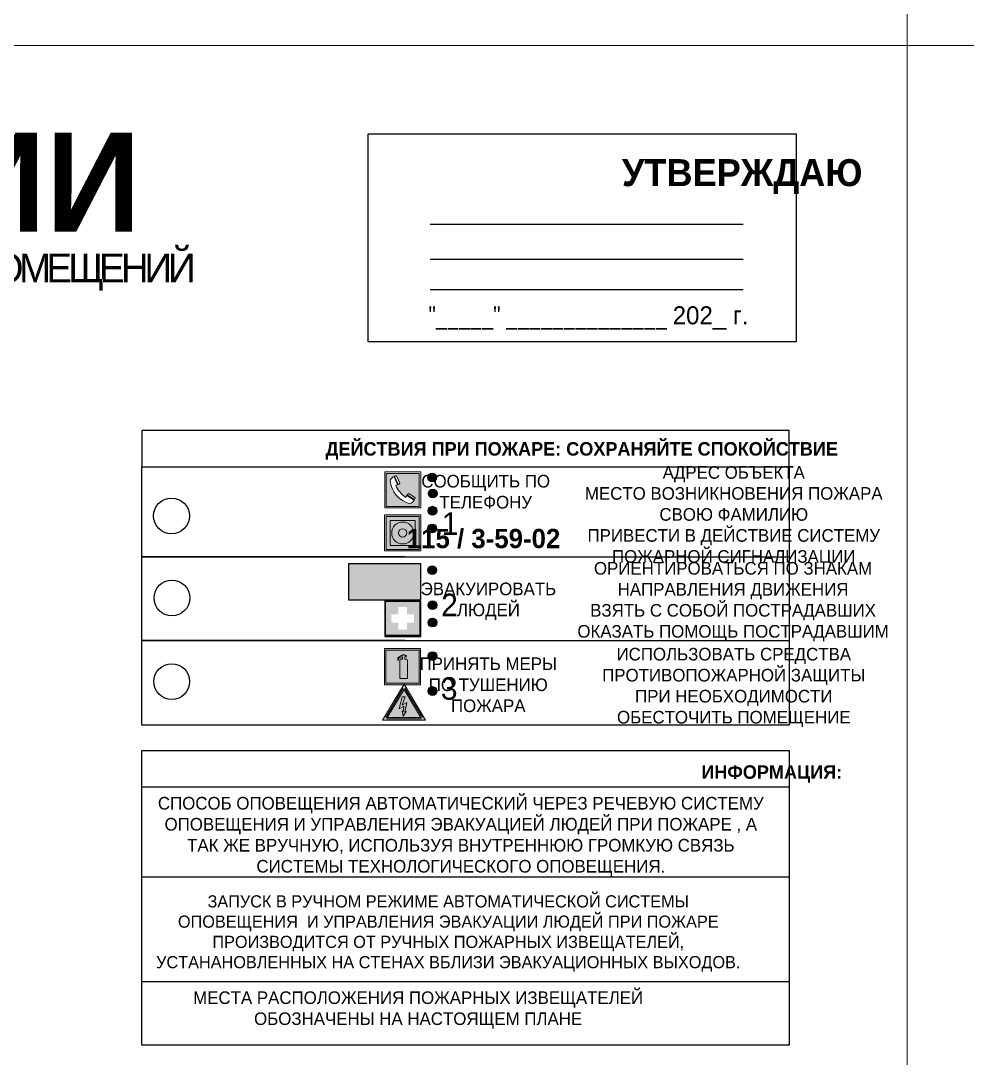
# Model space of a CAD drawing. Header units: millimetres. Extents: x 13114 to 67229, y 22859 to 38520.
# Drawn here: x 20749.9 to 20960, y 34933.2 to 35163.7 of the extents above; entities that cross this region are included whole.
import ezdxf

# ---------------------------------------------------------------- set-up
doc = ezdxf.new("R2010")
doc.units = ezdxf.units.MM
doc.styles.add('обычный', font='arial.ttf')

# ---------------------------------------------------------------- blocks, each defined once
blk = doc.blocks.new('A$C3E6D3DDE')
at = {"lineweight": 5}
h = blk.add_hatch(color=40, dxfattribs=at)
h.paths.add_polyline_path([(24.1, 1.45), (16.46, -11.35), (31.74, -11.35)])
h.paths.add_polyline_path([(24.09, -0.46), (30.03, -10.41), (18.14, -10.41)], flags=16)
h.paths.add_polyline_path([(24.54, -3.08), (23.41, -6.02), (25.13, -5.01), (24.33, -8.5), (24.82, -8.27), (23.79, -9.86), (23.4, -8.04), (23.8, -8.43), (24.04, -6.29), (22.39, -7.25), (23.44, -3.08)], flags=0)
h = blk.add_hatch(color=256, dxfattribs=at)
h.paths.add_polyline_path([(24.37, 0.03, 0.567511), (23.82, 0.03), (17.59, -10.4, 0.582454), (17.86, -10.88), (30.32, -10.88, 0.582149), (30.6, -10.4)])
h.paths.add_polyline_path([(24.09, -0.46), (18.14, -10.41), (30.03, -10.41)], flags=16)
h.paths.add_polyline_path([(24.54, -3.08), (23.41, -6.02), (25.13, -5.01), (24.33, -8.5), (24.82, -8.27), (23.79, -9.86), (23.4, -8.04), (23.8, -8.43), (24.04, -6.29), (22.39, -7.25), (23.44, -3.08)], flags=0)
h = blk.add_hatch(color=40, dxfattribs=at)
h.paths.add_polyline_path([(24.09, -0.46), (18.14, -10.41), (30.03, -10.41)])
h.paths.add_polyline_path([(24.82, -8.27), (23.79, -9.86), (23.4, -8.04), (23.8, -8.43), (24.04, -6.29), (22.39, -7.25), (23.44, -3.08), (24.54, -3.08), (23.41, -6.02), (25.13, -5.01), (24.33, -8.5)], flags=16)
at = {"color": 40, "lineweight": 5}
for p, q in [((16.46, -11.35), (24.1, 1.45)), ((24.1, 1.45), (31.74, -11.35))]:
    blk.add_line(p, q, dxfattribs=at)
at = {"lineweight": 5}
for p, q in [((17.59, -10.4), (23.82, 0.03)), ((24.37, 0.03), (30.6, -10.4)), ((18.14, -10.41), (24.09, -0.46)), ((23.44, -3.08), (22.39, -7.25)), ((23.41, -6.02), (24.54, -3.08)), ((24.54, -3.08), (23.44, -3.08)), ((24.09, -0.46), (30.03, -10.41)), ((22.39, -7.25), (24.04, -6.29)), ((25.13, -5.01), (23.41, -6.02)), ((24.04, -6.29), (23.8, -8.43)), ((24.33, -8.5), (25.13, -5.01)), ((17.86, -10.88), (30.32, -10.88)), ((18.14, -10.41), (30.03, -10.41)), ((23.8, -8.43), (23.4, -8.04)), ((23.4, -8.04), (23.79, -9.86)), ((23.79, -9.86), (24.82, -8.27)), ((24.82, -8.27), (24.33, -8.5))]:
    blk.add_line(p, q, dxfattribs=at)
at = {"color": 50, "lineweight": 5}
blk.add_line((31.74, -11.35), (16.46, -11.35), dxfattribs=at)
blk = doc.blocks.new('A$C456E1F9C')
at = {"lineweight": 5}
h = blk.add_hatch(color=242, dxfattribs=at)
h.paths.add_polyline_path([(0.51, -1.47), (0.51, -13.26), (12.29, -13.26), (12.29, -1.47)])
h.paths.add_polyline_path([(5.42, -4.95, -0.254479), (4.78, -5.4), (3.52, -2.53, -0.209735), (4.23, -2.4)], flags=16)
h.paths.add_polyline_path([(8.53, -8.6), (10.87, -10.17), (10.54, -10.76), (8.03, -9.13, -0.192251)], flags=16)
h.paths.add_polyline_path([(4.61, -5.49, 0.005518), (3.87, -5.72, 0.128647), (7.49, -10.01, 0.00809), (7.83, -9.33), (10.47, -10.97, -0.16736), (8.99, -12.25, -0.327862), (1.95, -3.95, -0.166952), (3.36, -2.62)], flags=16)
at = {"color": 242, "lineweight": 5}
for p, q in [((0, -13.77), (0, -0.97)), ((12.8, -0.97), (0, -0.97)), ((4.61, -5.49), (3.36, -2.62)), ((3.52, -2.53), (4.78, -5.4)), ((4.23, -2.4), (5.42, -4.95)), ((12.8, -13.77), (12.8, -0.97)), ((7.83, -9.33), (10.47, -10.97)), ((8.03, -9.13), (10.54, -10.76)), ((10.81, -10.12), (8.53, -8.6)), ((10.54, -10.76), (10.8, -10.3)), ((10.8, -10.3), (10.81, -10.12)), ((0, -13.77), (12.8, -13.77))]:
    blk.add_line(p, q, dxfattribs=at)
blk.add_lwpolyline([(0.51, -1.47), (12.29, -1.47), (12.29, -13.26), (0.51, -13.26)], close=True, dxfattribs=at)
for centre, radius, start, end in [((4.59, -5.34), 2.99, 114.2845, 152.1974), ((4.02, -3.27), 0.891, 76.3284, 123.7092), ((11.12, -3.31), 9.19, 183.9915, 256.6009), ((14.98, -39.1), 35.17, 107.1487, 108.4135), ((13.86, -0.94), 11.08, 205.5536, 234.8762), ((4.68, -4.59), 0.824, 276.9621, 334.0723), ((-13.31, 0.8), 23.44, 332.5487, 334.4027), ((8.94, -9.5), 0.989, 114.4092, 157.9388), ((7.87, -9.46), 3, 291.9291, 329.9329)]:
    blk.add_arc(centre, radius, start, end, dxfattribs=at)
blk = doc.blocks.new('A$C54414219')
at = {"true_color": 0xffffff}
h = blk.add_hatch(color=7, dxfattribs=at)
h.paths.add_polyline_path([(2.39, -9.45), (2.39, -18.3), (11.23, -18.3), (11.23, -9.45)], flags=0)
h.paths.add_polyline_path([(10.71, -13.87, -1), (2.92, -13.87, -1)], flags=0)
h.paths.add_polyline_path([(8.3, -13.87, -1), (5.33, -13.87, -1)], flags=0)
h.paths.add_polyline_path([(0.41, -7.47), (0.41, -20.27), (13.21, -20.27), (13.21, -7.47)])
h.paths.add_polyline_path([(0.92, -19.77), (12.71, -19.77), (12.71, -7.98), (0.92, -7.98)], flags=16)
h.paths.add_polyline_path([(11.23, -9.45), (11.23, -18.3), (2.39, -18.3), (2.39, -9.45)], flags=0)
at = {"lineweight": 5}
h = blk.add_hatch(color=242, dxfattribs=at)
h.paths.add_polyline_path([(12.71, -7.98), (0.92, -7.98), (0.92, -19.77), (12.71, -19.77)])
h.paths.add_polyline_path([(11.23, -18.3), (2.39, -18.3), (2.39, -9.45), (11.23, -9.45)], flags=16)
h.paths.add_polyline_path([(10.71, -13.87, -1), (2.92, -13.87, -1)], flags=0)
h.paths.add_polyline_path([(8.3, -13.87, -1), (5.33, -13.87, -1)], flags=0)
at = {"true_color": 0xffffff}
h = blk.add_hatch(color=7, dxfattribs=at)
h.paths.add_polyline_path([(2.39, -9.45), (2.39, -18.3), (11.23, -18.3), (11.23, -9.45)])
h.paths.add_polyline_path([(10.71, -13.87, -1), (2.92, -13.87, -1)], flags=16)
h.paths.add_polyline_path([(8.3, -13.87, -1), (5.33, -13.87, -1)], flags=0)
at = {"lineweight": 5}
h = blk.add_hatch(color=242, dxfattribs=at)
h.paths.add_polyline_path([(2.92, -13.87, 1), (10.71, -13.87, 1)])
h.paths.add_polyline_path([(8.3, -13.87, -1), (5.33, -13.87, -1)], flags=16)
at = {"color": 242, "lineweight": 5}
for p, q in [((0.41, -20.27), (0.41, -7.47)), ((0.41, -7.47), (13.21, -7.47)), ((0.41, -7.47), (13.21, -7.47)), ((13.21, -20.27), (13.21, -7.47)), ((0.41, -20.27), (13.21, -20.27))]:
    blk.add_line(p, q, dxfattribs=at)
for points in [[(0.92, -7.98), (12.71, -7.98), (12.71, -19.77), (0.92, -19.77)], [(2.39, -9.45), (11.23, -9.45), (11.23, -18.3), (2.39, -18.3)]]:
    blk.add_lwpolyline(points, close=True, dxfattribs=at)
for radius in [3.89, 1.49]:
    blk.add_circle((6.81, -13.87), radius, dxfattribs=at)
blk = doc.blocks.new('A$C32E8229D')
at = {"true_color": 0xffffff}
blk.add_hatch(color=7, dxfattribs=at).paths.add_polyline_path([(0, 0), (0, -8), (16, -8), (16, 0)])
h = blk.add_hatch(color=126)
h.paths.add_polyline_path([(0.2, -0.2), (15.8, -0.2), (15.8, -7.8), (0.2, -7.8)])
h.paths.add_polyline_path([(13.49, -2.05), (12.08, -2.05), (11.37, -2.63, 0.162397), (11.29, -2.84), (11.29, -3.63), (10.35, -3.63), (10.35, -4.05), (11.68, -4.05), (11.68, -3.48), (12.26, -4.28), (11.29, -5.1), (11.29, -6.78), (11.85, -6.78), (11.85, -5.44), (12.8, -4.64), (12.8, -5.94), (14.46, -5.94), (14.46, -5.39), (13.45, -5.39), (13.45, -3.97), (12.46, -2.59), (13.15, -2.59), (13.69, -3.34), (14.18, -3)], flags=16)
h.paths.add_polyline_path([(10.74, -1.82, 1), (11.8, -1.82, 1)], flags=16)
h.paths.add_polyline_path([(9.39, -3.59), (5.99, -3.59), (6.56, -3.03), (5.91, -3.03), (5.1, -3.83), (5.91, -4.64), (6.56, -4.64), (5.99, -4.09), (9.39, -4.09)], flags=16)
h.paths.add_polyline_path([(4.29, -1.08), (1.72, -1.08), (1.72, -6.6), (4.29, -6.6)], flags=16)
at = {"color": 126}
blk.add_lwpolyline([(16, -8), (0, -8), (0, 0), (16, 0)], close=True, dxfattribs=at)
blk = doc.blocks.new('A$C18900ED3')
h = blk.add_hatch(color=126)
h.paths.add_polyline_path([(-0.18, -0.18), (-7.02, -0.18), (-7.02, -7.02), (-0.18, -7.02)])
h.paths.add_polyline_path([(-5.89, -4.46), (-5.89, -2.77), (-4.46, -2.77), (-4.46, -1.31), (-2.77, -1.31), (-2.77, -2.77), (-1.33, -2.77), (-1.33, -4.46), (-2.77, -4.46), (-2.77, -5.89), (-4.46, -5.89), (-4.46, -4.46)], flags=16)
at = {"color": 126}
for p, q in [((-7.2, 0), (-7.2, -7.2)), ((0, 0), (-7.2, 0)), ((0, -7.2), (0, 0)), ((-7.02, -7.02), (-7.02, -0.18)), ((-7.02, -0.18), (-0.18, -0.18)), ((-0.18, -0.18), (-0.18, -7.02)), ((-7.2, -7.2), (0, -7.2)), ((-0.18, -7.02), (-7.02, -7.02))]:
    blk.add_line(p, q, dxfattribs=at)
blk = doc.blocks.new('A$C3AD82952')
at = {"true_color": 0xf5f5ff}
h = blk.add_hatch(color=7, dxfattribs=at)
h.dxf.hatch_style = 1
h.paths.add_polyline_path([(8.21, 8.73, 0.414214), (7.89, 9.05), (7.22, 9.05), (7.22, 9.92), (7.59, 9.92, 1), (7.57, 10.36), (7.22, 10.36), (7.22, 10.6), (6.43, 10.6), (6.43, 10.36), (6.01, 10.36), (4.74, 9.59), (4.74, 8.69), (4.98, 8.73), (4.98, 9.26), (6.12, 9.91), (6.43, 9.91), (6.43, 9.05), (5.76, 9.05, 0.414214), (5.44, 8.73), (5.44, 2.2), (8.21, 2.2)], flags=0)
h.paths.add_polyline_path([(12.8, 12.8), (0, 12.8), (0, 0), (12.8, 0)])
h.paths.add_polyline_path([(0.51, 12.29), (12.29, 12.29), (12.29, 0.51), (0.51, 0.51)], flags=16)
h.paths.add_polyline_path([(4.74, 9.59), (6.01, 10.36), (6.43, 10.36), (6.43, 10.6), (7.22, 10.6), (7.22, 10.36), (7.59, 10.36, -0.94586), (7.59, 9.92), (7.22, 9.92), (7.22, 9.05), (7.89, 9.05, -0.414214), (8.21, 8.73), (8.21, 2.2), (5.44, 2.2), (5.44, 8.73, -0.414214), (5.76, 9.05), (6.43, 9.05), (6.43, 9.91), (6.12, 9.91), (4.98, 9.26), (4.98, 8.73), (4.74, 8.69)], flags=0)
h = blk.add_hatch(color=242)
h.dxf.hatch_style = 1
h.paths.add_polyline_path([(12.29, 12.29), (0.51, 12.29), (0.51, 0.51), (12.29, 0.51)])
h.paths.add_polyline_path([(4.74, 8.69), (4.74, 9.59), (6.01, 10.36), (6.43, 10.36), (6.43, 10.6), (7.22, 10.6), (7.22, 10.36), (7.59, 10.36, -0.94586), (7.59, 9.92), (7.22, 9.92), (7.22, 9.05), (7.89, 9.05, -0.414214), (8.21, 8.73), (8.21, 2.2), (5.44, 2.2), (5.44, 8.73, -0.414214), (5.76, 9.05), (6.43, 9.05), (6.43, 9.91), (6.12, 9.91), (4.98, 9.26), (4.98, 8.73)], flags=16)
h = blk.add_hatch(color=7, dxfattribs=at)
h.dxf.hatch_style = 1
h.paths.add_polyline_path([(8.21, 8.73, 0.414214), (7.89, 9.05), (7.22, 9.05), (7.22, 9.92), (7.59, 9.92, 1), (7.57, 10.36), (7.22, 10.36), (7.22, 10.6), (6.43, 10.6), (6.43, 10.36), (6.01, 10.36), (4.74, 9.59), (4.74, 8.69), (4.98, 8.73), (4.98, 9.26), (6.12, 9.91), (6.43, 9.91), (6.43, 9.05), (5.76, 9.05, 0.414214), (5.44, 8.73), (5.44, 2.2), (8.21, 2.2)])
at = {"color": 242, "lineweight": 5}
for p, q in [((0, 0), (0, 12.8)), ((0, 12.8), (12.8, 12.8)), ((12.8, 0), (12.8, 12.8)), ((6.01, 10.36), (4.74, 9.59)), ((4.74, 9.59), (4.74, 8.69)), ((4.74, 8.69), (4.98, 8.73)), ((4.98, 9.26), (6.12, 9.91)), ((4.98, 8.73), (4.98, 9.26)), ((5.44, 2.2), (5.44, 8.73)), ((5.76, 9.05), (6.43, 9.05)), ((6.01, 10.36), (6.43, 10.36)), ((6.12, 9.91), (6.43, 9.91)), ((7.22, 10.6), (6.43, 10.6)), ((6.43, 10.6), (6.43, 10.36)), ((6.43, 9.91), (6.43, 9.05)), ((7.22, 10.36), (7.22, 10.6)), ((7.59, 10.36), (7.22, 10.36)), ((7.22, 9.05), (7.22, 9.92)), ((7.59, 9.92), (7.22, 9.92)), ((7.89, 9.05), (7.22, 9.05)), ((8.21, 2.2), (8.21, 8.73)), ((0, 0), (12.8, 0)), ((5.44, 2.2), (8.21, 2.2))]:
    blk.add_line(p, q, dxfattribs=at)
blk.add_lwpolyline([(0.51, 12.29), (12.29, 12.29), (12.29, 0.51), (0.51, 0.51)], close=True, dxfattribs=at)
for centre, radius, start, end in [((5.76, 8.73), 0.32, 90, 180), ((7.58, 10.14), 0.223, 273.1875, 86.8125), ((7.89, 8.73), 0.32, 0, 90)]:
    blk.add_arc(centre, radius, start, end, dxfattribs=at)

msp = doc.modelspace()

# ---------------------------------------------------------------- hatches: boundary and pattern name
at = {"lineweight": 0}
h = msp.add_hatch(color=256, dxfattribs=at)
h.dxf.hatch_style = 1
h.paths.add_polyline_path([(20840.28, 35062.24, 1), (20842.21, 35062.24, 1)])
h = msp.add_hatch(color=256, dxfattribs=at)
h.dxf.hatch_style = 1
h.paths.add_polyline_path([(20840.39, 35058.66, 1), (20842.32, 35058.66, 1)])
h = msp.add_hatch(color=256, dxfattribs=at)
h.dxf.hatch_style = 1
h.paths.add_polyline_path([(20840.35, 35054.85, 1), (20842.28, 35054.85, 1)])
h = msp.add_hatch(color=256, dxfattribs=at)
h.dxf.hatch_style = 1
h.paths.add_polyline_path([(20840.27, 35050.92, 1), (20842.2, 35050.92, 1)])
h = msp.add_hatch(color=256, dxfattribs=at)
h.dxf.hatch_style = 1
h.paths.add_polyline_path([(20840.28, 35041.65, 1), (20842.21, 35041.65, 1)])
h = msp.add_hatch(color=256, dxfattribs=at)
h.dxf.hatch_style = 1
h.paths.add_polyline_path([(20840.32, 35033.87, 1), (20842.25, 35033.87, 1)])
h = msp.add_hatch(color=256, dxfattribs=at)
h.dxf.hatch_style = 1
h.paths.add_polyline_path([(20840.31, 35029.97, 1), (20842.24, 35029.97, 1)])
h = msp.add_hatch(color=256, dxfattribs=at)
h.dxf.hatch_style = 1
h.paths.add_polyline_path([(20840.37, 35022.55, 1), (20842.3, 35022.55, 1)])
h = msp.add_hatch(color=256, dxfattribs=at)
h.dxf.hatch_style = 1
h.paths.add_polyline_path([(20840.37, 35014.78, 1), (20842.31, 35014.78, 1)])

# ---------------------------------------------------------------- linework, layer by layer
at = {"color": 5, "lineweight": 0}
for points in [[(20346.69, 35158.23), (20946.69, 35158.23), (20946.69, 35553.23), (20346.69, 35553.23)], [(20946.69, 35158.23), (21546.69, 35158.23), (21546.69, 35553.23), (20946.69, 35553.23)], [(20346.69, 34763.23), (20946.69, 34763.23), (20946.69, 35158.23), (20346.69, 35158.23)], [(20946.69, 34763.23), (21546.69, 34763.23), (21546.69, 35158.23), (20946.69, 35158.23)]]:
    msp.add_lwpolyline(points, close=True, dxfattribs=at)
for points in [[(20827.04, 35138.56), (20922.04, 35138.56), (20922.04, 35092.36), (20827.04, 35092.36)], [(20776.74, 35064.6), (20920.5, 35064.6), (20920.5, 35072.65), (20776.74, 35072.65)], [(20776.74, 35064.6), (20920.5, 35064.6), (20920.5, 35007.2), (20776.74, 35007.2)]]:
    msp.add_lwpolyline(points, close=True)
for points in [[(20840.79, 35118.51), (20910.32, 35118.51)], [(20840.79, 35110.75), (20910.32, 35110.75)], [(20840.79, 35103.96), (20910.32, 35103.96)], [(20835.15, 35044.6), (20776.74, 35044.6), (20920.5, 35044.6)], [(20835.15, 35026.03), (20776.74, 35026.03), (20920.5, 35026.03)]]:
    msp.add_lwpolyline(points)
at = {"color": 0}
msp.add_lwpolyline([(20776.74, 35001.54), (20920.5, 35001.54), (20920.5, 34936.08), (20776.74, 34936.08)], close=True, dxfattribs=at)
for points in [[(20776.74, 34993.48), (20920.5, 34993.48)], [(20776.74, 34973.49), (20920.5, 34973.49)], [(20776.74, 34950.24), (20920.5, 34950.24)]]:
    msp.add_lwpolyline(points, dxfattribs=at)
for centre, radius in [((20841.25, 35062.24), 0.966), ((20841.35, 35058.66), 0.966), ((20783.36, 35053.68), 3.98), ((20841.31, 35054.85), 0.966), ((20841.23, 35050.92), 0.966), ((20841.24, 35041.65), 0.966), ((20783.46, 35035.45), 3.98), ((20841.28, 35033.87), 0.966), ((20841.28, 35029.97), 0.966), ((20841.33, 35022.55), 0.966), ((20783.4, 35016.87), 3.98), ((20841.34, 35014.78), 0.966)]:
    msp.add_circle(centre, radius)

# ---------------------------------------------------------------- block references
for name, p, xscale, yscale, zscale in [('A$C456E1F9C', (20830.69, 35064.06), 0.625, 0.625, 0.625), ('A$C54414219', (20830.43, 35058.57), 0.625, 0.625, 0.625), ('A$C18900ED3', (20838.69, 35034.92), 1.111111111007631, 1.111111111007631, 1.111111111007631), ('A$C3AD82952', (20830.64, 35016.19), 0.625, 0.625, 0.625), ('A$C3E6D3DDE', (20819.93, 35015.38), 0.625, 0.625, 0.625)]:
    msp.add_blockref(name, p, dxfattribs=dict(xscale=xscale, yscale=yscale, zscale=zscale))
at = {"xscale": -1}
msp.add_blockref('A$C32E8229D', (20838.69, 35043.07), dxfattribs=at)

# ---------------------------------------------------------------- texts
at = {"lineweight": 0, "style": 'обычный'}
for s, insert, char_height, width, attachment_point in [('{\\fProxima Nova Rg|b1|i0|c204|p2;ПЛАН ЭВАКУАЦИИ}', (20499.43, 35138.84), 22, 493.8901, 1), ('\\pi-18,l18,t18;{\\fProxima Nova Rg|b1|i0|c204|p2;УТВЕРЖДАЮ\\H1.1997x; }', (20910.08, 35129.09), 6, 126.6484, 5), ('{\\fArial Narrow|b0|i0|c204|p34;"_____" ______________ \\fProxima Nova Rg|b0|i0|c204|p2;202_ г. }', (20875.94, 35097.68), 4, 78.6503, 5), ('{\\fProxima Nova Rg|b1|i0|c204|p2;ДЕЙСТВИЯ ПРИ ПОЖАРЕ: СОХРАНЯЙТЕ СПОКОЙСТВИЕ\\H1.6644x; }', (20874.45, 35068.15), 3, 175.1736, 5), ('\\pi-8.4,l8.4,t8.4;{\\fProxima Nova Rg|b0|i0|c204|p2;АДРЕС ОБЪЕКТА\\PМЕСТО ВОЗНИКНОВЕНИЯ ПОЖАРА \\PСВОЮ ФАМИЛИЮ\\PПРИВЕСТИ В ДЕЙСТВИЕ СИСТЕМУ \\PПОЖАРНОЙ СИГНАЛИЗАЦИИ}', (20908.2, 35053.61), 2.8, 126.6484, 5), ('{\\fProxima Nova Rg|b0|i0|c204|p2;СООБЩИТЬ ПО \\PТЕЛЕФОНУ}', (20853.12, 35059.05), 2.8, 126.6484, 5), ('{\\fProxima Nova Rg|b0|i0|c204|p2;1\\H1.1667x; }', (20845.22, 35051.98), 5, 126.6484, 5), ('{\\fProxima Nova Rg|b1|i0|c0|p2;\\H1.0714x;115 / 3-59-02\\H1.2822x; }', (20852.64, 35048.6), 4, 126.6484, 5), ('\\pi-8.4,l8.4,t8.4;{\\fProxima Nova Rg|b0|i0|c204|p2;ОРИЕНТИРОВАТЬСЯ ПО ЗНАКАМ \\PНАПРАВЛЕНИЯ ДВИЖЕНИЯ\\PВЗЯТЬ С СОБОЙ ПОСТРАДАВШИХ\\PОКАЗАТЬ ПОМОЩЬ ПОСТРАДАВШИМ}', (20908.05, 35034.64), 2.8, 126.6484, 5), ('{\\fProxima Nova Rg|b0|i0|c204|p2;ЭВАКУИРОВАТЬ \\PЛЮДЕЙ}', (20853.73, 35034.73), 2.8, 126.6484, 5), ('{\\fProxima Nova Rg|b0|i0|c204|p2;2\\H1.1967x; }', (20845.07, 35033.9), 5, 126.6484, 5), ('\\pi-8.4,l8.4,t8.4;{\\fProxima Nova Rg|b0|i0|c204|p2;ИСПОЛЬЗОВАТЬ СРЕДСТВА \\PПРОТИВОПОЖАРНОЙ ЗАЩИТЫ \\PПРИ НЕОБХОДИМОСТИ \\PОБЕСТОЧИТЬ ПОМЕЩЕНИЕ}', (20908.21, 35015.56), 2.8, 126.6484, 5), ('{\\fProxima Nova Rg|b0|i0|c204|p2;ПРИНЯТЬ МЕРЫ \\PПО ТУШЕНИЮ \\PПОЖАРА}', (20853.69, 35016.15), 2.8, 126.6484, 5), ('{\\fProxima Nova Rg|b0|i0|c204|p2;3\\H1.1967x; }', (20845.01, 35015.32), 5, 126.6484, 5), ('{\\fProxima Nova Rg|b1|i0|c204|p2;ИНФОРМАЦИЯ:\\H1.1997x; }', (20916.64, 34996.34), 3, 175.1736, 5), ('{\\fProxima Nova Rg|b0|i0|c204|p2;СПОСОБ ОПОВЕЩЕНИЯ АВТОМАТИЧЕСКИЙ ЧЕРЕЗ РЕЧЕВУЮ СИСТЕМУ ОПОВЕЩЕНИЯ И УПРАВЛЕНИЯ ЭВАКУАЦИЕЙ ЛЮДЕЙ ПРИ ПОЖАРЕ , А ТАК ЖЕ ВРУЧНУЮ, ИСПОЛЬЗУЯ ВНУТРЕННЮЮ ГРОМКУЮ СВЯЗЬ СИСТЕМЫ ТЕХНОЛОГИЧЕСКОГО ОПОВЕЩЕНИЯ.}', (20847.6, 34982.44), 2.8, 137.0334, 5), ('{\\fProxima Nova Rg|b0|i0|c204|p2;\\P\\pt8.1;ЗАПУСК В РУЧНОМ РЕЖИМЕ АВТОМАТИЧЕСКОЙ СИСТЕМЫ ОПОВЕЩЕНИЯ  И УПРАВЛЕНИЯ ЭВАКУАЦИИ ЛЮДЕЙ ПРИ ПОЖАРЕ ПРОИЗВОДИТСЯ ОТ РУЧНЫХ ПОЖАРНЫХ ИЗВЕЩАТЕЛЕЙ, УСТАНАНОВЛЕННЫХ НА СТЕНАХ ВБЛИЗИ ЭВАКУАЦИОННЫХ ВЫХОДОВ. }', (20844.81, 34963.15), 2.7, 131.4512, 5), ('\\pt8.4;{\\fProxima Nova Rg|b0|i0|c204|p2;\\PМЕСТА РАСПОЛОЖЕНИЯ ПОЖАРНЫХ ИЗВЕЩАТЕЛЕЙ ОБОЗНАЧЕНЫ НА НАСТОЯЩЕМ ПЛАНЕ}', (20838.12, 34946.23), 2.8, 118.5618, 5)]:
    msp.add_mtext(s, dxfattribs=dict(at, insert=insert, char_height=char_height, width=width, attachment_point=attachment_point))
at = {"color": 0, "lineweight": 0, "insert": (20650.33, 35106.58), "char_height": 8, "width": 449.2158, "attachment_point": 5, "style": 'обычный'}
msp.add_mtext('{\\fArial Black|b1|i0|c204|p34;\\H2x;\\T0.85;  \\fArial Narrow|b0|i0|c204|p34;\\H0.8x;\\W0.9;\\P\\fProxima Nova Rg|b0|i0|c204|p2;\\H0.5x;\\W1;\\C256;ПРИ ПОЖАРЕ  ИЛИ ДРУГИХ ЧРЕЗВЫЧАЙНЫХ СИТУАЦИЯХ  ИЗ ПОМЕЩЕНИЙ \\fProxima Nova Rg|b1|i0|c204|p2;\\H1.25x;\\PРУДНИК "КАУЛА-КОТСЕЛЬВААРА" : АБК\\P2 ЭТАЖ}', dxfattribs=at)

doc.saveas('drawing.dxf')
